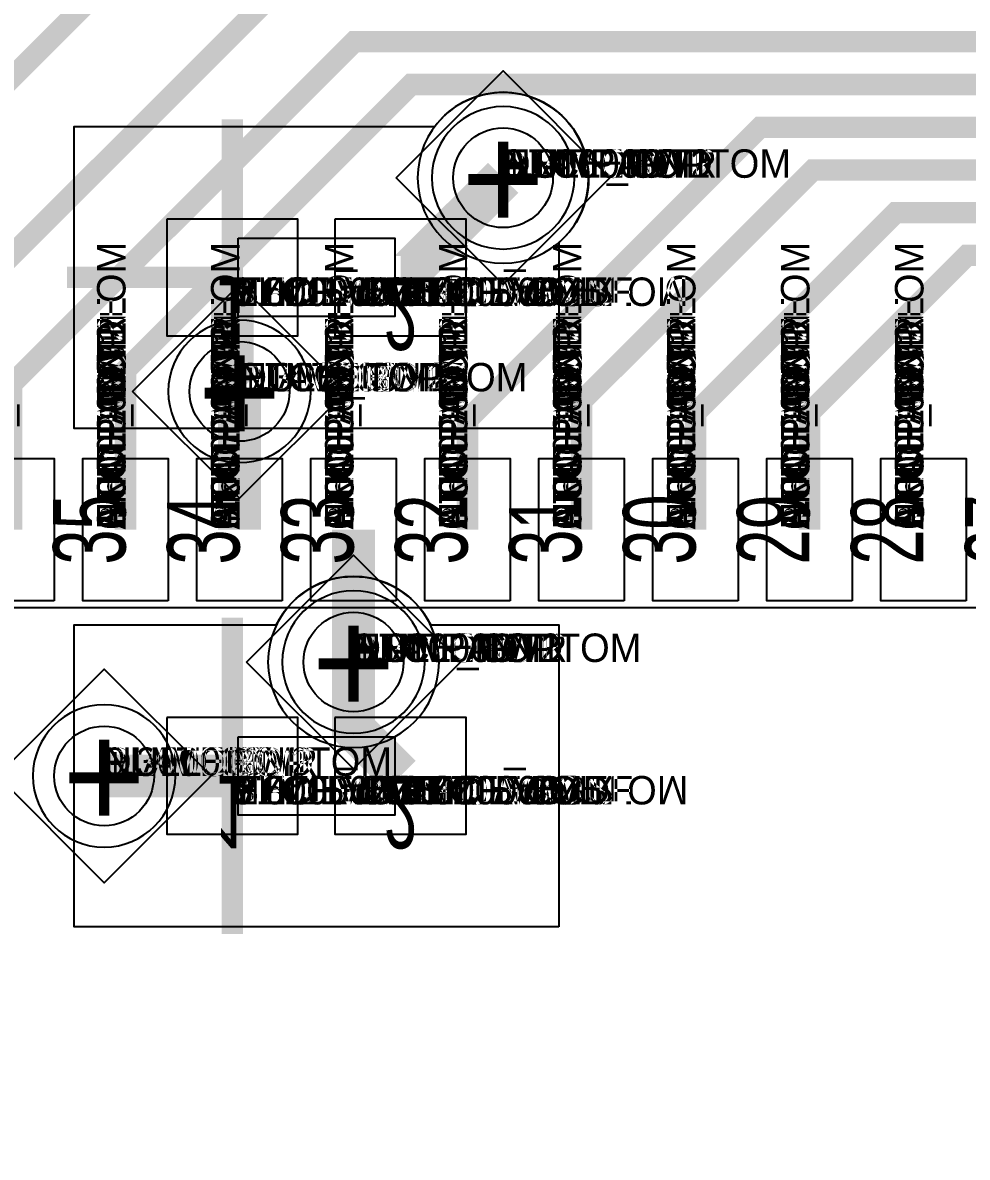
# Model space of a CAD drawing. Extents: x 0 to 323, y 0 to 320.
# Drawn here: x 31.48 to 38.11, y 44.57 to 52.54 of the extents above; entities that cross this region are included whole.
import ezdxf
from ezdxf.enums import TextEntityAlignment as Align

# ---------------------------------------------------------------- set-up
doc = ezdxf.new("R2010")
doc.units = 0
doc.header["$MEASUREMENT"] = 0
doc.layers.get('0').update_dxf_attribs({"linetype": 'CONTINUOUS'})
for name, color, linetype in [('CDN_FIGURES', 7, 'CONTINUOUS'), ('ETCH_BOTTOM', 7, 'CONTINUOUS'), ('ETCH_GND', 3, 'CONTINUOUS'), ('ETCH_INT1', 4, 'CONTINUOUS'), ('ETCH_INT2', 5, 'CONTINUOUS'), ('ETCH_PWR', 6, 'CONTINUOUS'), ('ETCH_TOP', 2, 'CONTINUOUS'), ('MANUFACTURING_NCLEGEND-1-6', 8, 'CONTINUOUS'), ('PACKAGE_GEOMETRY_ASSEMBLY_TOP', 11, 'CONTINUOUS'), ('PACKAGE_GEOMETRY_PIN_NUMBER', 9, 'CONTINUOUS')]:
    doc.layers.add(name, color=color, linetype=linetype)

# ---------------------------------------------------------------- blocks, each defined once
blk = doc.blocks.new('PAD_INFO')
for tag in ['SHAPE_TYPE', 'PAD_HEIGHT', 'PAD_LAYER', 'PAD_TYPE', 'PAD_WIDTH']:
    blk.add_attdef(tag, (0, 0), '', height=0.2)
at = {"flags": 2}
blk.add_attdef('CDN_TYPE', (0, 0), '', height=0.2, dxfattribs=at)
blk = doc.blocks.new('DRILL_INFO')
at = {"flags": 2}
blk.add_attdef('CDN_TYPE', (0, 0), '', height=0.2, dxfattribs=at)
for tag in ['FSHAPE', 'FCHAR', 'DRILL_HEIGHT', 'DIAMETER', 'PLATED', 'DRILL_WIDTH']:
    blk.add_attdef(tag, (0, 0), '', height=0.2)
blk = doc.blocks.new('VIA0700X0300')
at = {"layer": 'ETCH_BOTTOM'}
blk.add_circle((0, 0), 0.35, dxfattribs=at)
at = {"layer": 'ETCH_GND'}
blk.add_circle((0, 0), 0.35, dxfattribs=at)
at = {"layer": 'ETCH_INT1'}
blk.add_circle((0, 0), 0.35, dxfattribs=at)
at = {"layer": 'ETCH_INT2'}
blk.add_circle((0, 0), 0.35, dxfattribs=at)
at = {"layer": 'ETCH_PWR'}
blk.add_circle((0, 0), 0.35, dxfattribs=at)
at = {"layer": 'ETCH_TOP'}
blk.add_circle((0, 0), 0.35, dxfattribs=at)
ref = blk.add_blockref('PAD_INFO', (0, 0))
ref.add_attrib('PAD_LAYER', 'ETCH_TOP', (0, 0), dxfattribs={"height": 0.2})
ref.add_attrib('SHAPE_TYPE', 'NULL', (0, 0), dxfattribs={"height": 0.2})
ref.add_attrib('PAD_TYPE', 'ANTIPAD', (0, 0), dxfattribs={"height": 0.2})
ref.add_attrib('PAD_WIDTH', '0.000000', (0, 0), dxfattribs={"height": 0.2})
ref.add_attrib('PAD_HEIGHT', '0.000000', (0, 0), dxfattribs={"height": 0.2})
ref = blk.add_blockref('PAD_INFO', (0, 0))
ref.add_attrib('PAD_LAYER', 'ETCH_GND', (0, 0), dxfattribs={"height": 0.2})
ref.add_attrib('SHAPE_TYPE', 'NULL', (0, 0), dxfattribs={"height": 0.2})
ref.add_attrib('PAD_TYPE', 'ANTIPAD', (0, 0), dxfattribs={"height": 0.2})
ref.add_attrib('PAD_WIDTH', '0.000000', (0, 0), dxfattribs={"height": 0.2})
ref.add_attrib('PAD_HEIGHT', '0.000000', (0, 0), dxfattribs={"height": 0.2})
ref = blk.add_blockref('PAD_INFO', (0, 0))
ref.add_attrib('PAD_LAYER', 'ETCH_INT1', (0, 0), dxfattribs={"height": 0.2})
ref.add_attrib('SHAPE_TYPE', 'NULL', (0, 0), dxfattribs={"height": 0.2})
ref.add_attrib('PAD_TYPE', 'ANTIPAD', (0, 0), dxfattribs={"height": 0.2})
ref.add_attrib('PAD_WIDTH', '0.000000', (0, 0), dxfattribs={"height": 0.2})
ref.add_attrib('PAD_HEIGHT', '0.000000', (0, 0), dxfattribs={"height": 0.2})
ref = blk.add_blockref('PAD_INFO', (0, 0))
ref.add_attrib('PAD_LAYER', 'ETCH_INT2', (0, 0), dxfattribs={"height": 0.2})
ref.add_attrib('SHAPE_TYPE', 'NULL', (0, 0), dxfattribs={"height": 0.2})
ref.add_attrib('PAD_TYPE', 'ANTIPAD', (0, 0), dxfattribs={"height": 0.2})
ref.add_attrib('PAD_WIDTH', '0.000000', (0, 0), dxfattribs={"height": 0.2})
ref.add_attrib('PAD_HEIGHT', '0.000000', (0, 0), dxfattribs={"height": 0.2})
ref = blk.add_blockref('PAD_INFO', (0, 0))
ref.add_attrib('PAD_LAYER', 'ETCH_PWR', (0, 0), dxfattribs={"height": 0.2})
ref.add_attrib('SHAPE_TYPE', 'NULL', (0, 0), dxfattribs={"height": 0.2})
ref.add_attrib('PAD_TYPE', 'ANTIPAD', (0, 0), dxfattribs={"height": 0.2})
ref.add_attrib('PAD_WIDTH', '0.000000', (0, 0), dxfattribs={"height": 0.2})
ref.add_attrib('PAD_HEIGHT', '0.000000', (0, 0), dxfattribs={"height": 0.2})
ref = blk.add_blockref('PAD_INFO', (0, 0))
ref.add_attrib('PAD_LAYER', 'ETCH_BOTTOM', (0, 0), dxfattribs={"height": 0.2})
ref.add_attrib('SHAPE_TYPE', 'NULL', (0, 0), dxfattribs={"height": 0.2})
ref.add_attrib('PAD_TYPE', 'ANTIPAD', (0, 0), dxfattribs={"height": 0.2})
ref.add_attrib('PAD_WIDTH', '0.000000', (0, 0), dxfattribs={"height": 0.2})
ref.add_attrib('PAD_HEIGHT', '0.000000', (0, 0), dxfattribs={"height": 0.2})
ref = blk.add_blockref('PAD_INFO', (0, 0))
ref.add_attrib('PAD_LAYER', 'ETCH_TOP', (0, 0), dxfattribs={"height": 0.2})
ref.add_attrib('SHAPE_TYPE', 'NULL', (0, 0), dxfattribs={"height": 0.2})
ref.add_attrib('PAD_TYPE', 'THERMAL', (0, 0), dxfattribs={"height": 0.2})
ref.add_attrib('PAD_WIDTH', '0.000000', (0, 0), dxfattribs={"height": 0.2})
ref.add_attrib('PAD_HEIGHT', '0.000000', (0, 0), dxfattribs={"height": 0.2})
ref = blk.add_blockref('PAD_INFO', (0, 0))
ref.add_attrib('PAD_LAYER', 'ETCH_GND', (0, 0), dxfattribs={"height": 0.2})
ref.add_attrib('SHAPE_TYPE', 'NULL', (0, 0), dxfattribs={"height": 0.2})
ref.add_attrib('PAD_TYPE', 'THERMAL', (0, 0), dxfattribs={"height": 0.2})
ref.add_attrib('PAD_WIDTH', '0.000000', (0, 0), dxfattribs={"height": 0.2})
ref.add_attrib('PAD_HEIGHT', '0.000000', (0, 0), dxfattribs={"height": 0.2})
ref = blk.add_blockref('PAD_INFO', (0, 0))
ref.add_attrib('PAD_LAYER', 'ETCH_INT1', (0, 0), dxfattribs={"height": 0.2})
ref.add_attrib('SHAPE_TYPE', 'NULL', (0, 0), dxfattribs={"height": 0.2})
ref.add_attrib('PAD_TYPE', 'THERMAL', (0, 0), dxfattribs={"height": 0.2})
ref.add_attrib('PAD_WIDTH', '0.000000', (0, 0), dxfattribs={"height": 0.2})
ref.add_attrib('PAD_HEIGHT', '0.000000', (0, 0), dxfattribs={"height": 0.2})
ref = blk.add_blockref('PAD_INFO', (0, 0))
ref.add_attrib('PAD_LAYER', 'ETCH_INT2', (0, 0), dxfattribs={"height": 0.2})
ref.add_attrib('SHAPE_TYPE', 'NULL', (0, 0), dxfattribs={"height": 0.2})
ref.add_attrib('PAD_TYPE', 'THERMAL', (0, 0), dxfattribs={"height": 0.2})
ref.add_attrib('PAD_WIDTH', '0.000000', (0, 0), dxfattribs={"height": 0.2})
ref.add_attrib('PAD_HEIGHT', '0.000000', (0, 0), dxfattribs={"height": 0.2})
ref = blk.add_blockref('PAD_INFO', (0, 0))
ref.add_attrib('PAD_LAYER', 'ETCH_PWR', (0, 0), dxfattribs={"height": 0.2})
ref.add_attrib('SHAPE_TYPE', 'NULL', (0, 0), dxfattribs={"height": 0.2})
ref.add_attrib('PAD_TYPE', 'THERMAL', (0, 0), dxfattribs={"height": 0.2})
ref.add_attrib('PAD_WIDTH', '0.000000', (0, 0), dxfattribs={"height": 0.2})
ref.add_attrib('PAD_HEIGHT', '0.000000', (0, 0), dxfattribs={"height": 0.2})
ref = blk.add_blockref('PAD_INFO', (0, 0))
ref.add_attrib('PAD_LAYER', 'ETCH_BOTTOM', (0, 0), dxfattribs={"height": 0.2})
ref.add_attrib('SHAPE_TYPE', 'NULL', (0, 0), dxfattribs={"height": 0.2})
ref.add_attrib('PAD_TYPE', 'THERMAL', (0, 0), dxfattribs={"height": 0.2})
ref.add_attrib('PAD_WIDTH', '0.000000', (0, 0), dxfattribs={"height": 0.2})
ref.add_attrib('PAD_HEIGHT', '0.000000', (0, 0), dxfattribs={"height": 0.2})
ref = blk.add_blockref('PAD_INFO', (0, 0))
ref.add_attrib('PAD_LAYER', 'ETCH_TOP', (0, 0), dxfattribs={"height": 0.2})
ref.add_attrib('SHAPE_TYPE', 'CIRCLE', (0, 0), dxfattribs={"height": 0.2})
ref.add_attrib('PAD_TYPE', 'REGULAR', (0, 0), dxfattribs={"height": 0.2})
ref.add_attrib('PAD_WIDTH', '0.700000', (0, 0), dxfattribs={"height": 0.2})
ref.add_attrib('PAD_HEIGHT', '0.700000', (0, 0), dxfattribs={"height": 0.2})
ref = blk.add_blockref('PAD_INFO', (0, 0))
ref.add_attrib('PAD_LAYER', 'ETCH_GND', (0, 0), dxfattribs={"height": 0.2})
ref.add_attrib('SHAPE_TYPE', 'CIRCLE', (0, 0), dxfattribs={"height": 0.2})
ref.add_attrib('PAD_TYPE', 'REGULAR', (0, 0), dxfattribs={"height": 0.2})
ref.add_attrib('PAD_WIDTH', '0.700000', (0, 0), dxfattribs={"height": 0.2})
ref.add_attrib('PAD_HEIGHT', '0.700000', (0, 0), dxfattribs={"height": 0.2})
ref = blk.add_blockref('PAD_INFO', (0, 0))
ref.add_attrib('PAD_LAYER', 'ETCH_INT1', (0, 0), dxfattribs={"height": 0.2})
ref.add_attrib('SHAPE_TYPE', 'CIRCLE', (0, 0), dxfattribs={"height": 0.2})
ref.add_attrib('PAD_TYPE', 'REGULAR', (0, 0), dxfattribs={"height": 0.2})
ref.add_attrib('PAD_WIDTH', '0.700000', (0, 0), dxfattribs={"height": 0.2})
ref.add_attrib('PAD_HEIGHT', '0.700000', (0, 0), dxfattribs={"height": 0.2})
ref = blk.add_blockref('PAD_INFO', (0, 0))
ref.add_attrib('PAD_LAYER', 'ETCH_INT2', (0, 0), dxfattribs={"height": 0.2})
ref.add_attrib('SHAPE_TYPE', 'CIRCLE', (0, 0), dxfattribs={"height": 0.2})
ref.add_attrib('PAD_TYPE', 'REGULAR', (0, 0), dxfattribs={"height": 0.2})
ref.add_attrib('PAD_WIDTH', '0.700000', (0, 0), dxfattribs={"height": 0.2})
ref.add_attrib('PAD_HEIGHT', '0.700000', (0, 0), dxfattribs={"height": 0.2})
ref = blk.add_blockref('PAD_INFO', (0, 0))
ref.add_attrib('PAD_LAYER', 'ETCH_PWR', (0, 0), dxfattribs={"height": 0.2})
ref.add_attrib('SHAPE_TYPE', 'CIRCLE', (0, 0), dxfattribs={"height": 0.2})
ref.add_attrib('PAD_TYPE', 'REGULAR', (0, 0), dxfattribs={"height": 0.2})
ref.add_attrib('PAD_WIDTH', '0.700000', (0, 0), dxfattribs={"height": 0.2})
ref.add_attrib('PAD_HEIGHT', '0.700000', (0, 0), dxfattribs={"height": 0.2})
ref = blk.add_blockref('PAD_INFO', (0, 0))
ref.add_attrib('PAD_LAYER', 'ETCH_BOTTOM', (0, 0), dxfattribs={"height": 0.2})
ref.add_attrib('SHAPE_TYPE', 'CIRCLE', (0, 0), dxfattribs={"height": 0.2})
ref.add_attrib('PAD_TYPE', 'REGULAR', (0, 0), dxfattribs={"height": 0.2})
ref.add_attrib('PAD_WIDTH', '0.700000', (0, 0), dxfattribs={"height": 0.2})
ref.add_attrib('PAD_HEIGHT', '0.700000', (0, 0), dxfattribs={"height": 0.2})
ref = blk.add_blockref('DRILL_INFO', (0, 0))
ref.add_attrib('DIAMETER', '0.300000', (0, 0), dxfattribs={"height": 0.2})
ref.add_attrib('PLATED', 'PLATED', (0, 0), dxfattribs={"height": 0.2})
ref.add_attrib('FSHAPE', 'DIAMOND', (0, 0), dxfattribs={"height": 0.2})
ref.add_attrib('FCHAR', '+', (0, 0), dxfattribs={"height": 0.2})
ref.add_attrib('DRILL_WIDTH', '1.500000', (0, 0), dxfattribs={"height": 0.2})
ref.add_attrib('DRILL_HEIGHT', '1.500000', (0, 0), dxfattribs={"height": 0.2})
for tag in ['CDN_TYPE', 'PIN']:
    blk.add_attdef(tag, (0, 0), '', height=0.2)
at = {"flags": 2}
for tag in ['PSTKNAME', 'BBV']:
    blk.add_attdef(tag, (0, 0), '', height=0.2, dxfattribs=at)
blk = doc.blocks.new('FIGURE_DIAMOND')
at = {"layer": 'CDN_FIGURES'}
blk.add_lwpolyline([(-0.5, 0), (0, 0.5), (0.5, 0), (0, -0.5)], close=True, dxfattribs=at)
blk = doc.blocks.new('RC1000X0600TS')
at = {"layer": 'ETCH_TOP'}
blk.add_lwpolyline([(-0.5, -0.3), (-0.5, 0.3), (0.5, 0.3), (0.5, -0.3)], close=True, dxfattribs=at)
ref = blk.add_blockref('PAD_INFO', (0, 0))
ref.add_attrib('PAD_LAYER', 'ETCH_TOP', (0, 0), dxfattribs={"height": 0.2})
ref.add_attrib('SHAPE_TYPE', 'NULL', (0, 0), dxfattribs={"height": 0.2})
ref.add_attrib('PAD_TYPE', 'ANTIPAD', (0, 0), dxfattribs={"height": 0.2})
ref.add_attrib('PAD_WIDTH', '0.000000', (0, 0), dxfattribs={"height": 0.2})
ref.add_attrib('PAD_HEIGHT', '0.000000', (0, 0), dxfattribs={"height": 0.2})
ref = blk.add_blockref('PAD_INFO', (0, 0))
ref.add_attrib('PAD_LAYER', 'ETCH_GND', (0, 0), dxfattribs={"height": 0.2})
ref.add_attrib('SHAPE_TYPE', 'NULL', (0, 0), dxfattribs={"height": 0.2})
ref.add_attrib('PAD_TYPE', 'ANTIPAD', (0, 0), dxfattribs={"height": 0.2})
ref.add_attrib('PAD_WIDTH', '0.000000', (0, 0), dxfattribs={"height": 0.2})
ref.add_attrib('PAD_HEIGHT', '0.000000', (0, 0), dxfattribs={"height": 0.2})
ref = blk.add_blockref('PAD_INFO', (0, 0))
ref.add_attrib('PAD_LAYER', 'ETCH_INT1', (0, 0), dxfattribs={"height": 0.2})
ref.add_attrib('SHAPE_TYPE', 'NULL', (0, 0), dxfattribs={"height": 0.2})
ref.add_attrib('PAD_TYPE', 'ANTIPAD', (0, 0), dxfattribs={"height": 0.2})
ref.add_attrib('PAD_WIDTH', '0.000000', (0, 0), dxfattribs={"height": 0.2})
ref.add_attrib('PAD_HEIGHT', '0.000000', (0, 0), dxfattribs={"height": 0.2})
ref = blk.add_blockref('PAD_INFO', (0, 0))
ref.add_attrib('PAD_LAYER', 'ETCH_INT2', (0, 0), dxfattribs={"height": 0.2})
ref.add_attrib('SHAPE_TYPE', 'NULL', (0, 0), dxfattribs={"height": 0.2})
ref.add_attrib('PAD_TYPE', 'ANTIPAD', (0, 0), dxfattribs={"height": 0.2})
ref.add_attrib('PAD_WIDTH', '0.000000', (0, 0), dxfattribs={"height": 0.2})
ref.add_attrib('PAD_HEIGHT', '0.000000', (0, 0), dxfattribs={"height": 0.2})
ref = blk.add_blockref('PAD_INFO', (0, 0))
ref.add_attrib('PAD_LAYER', 'ETCH_PWR', (0, 0), dxfattribs={"height": 0.2})
ref.add_attrib('SHAPE_TYPE', 'NULL', (0, 0), dxfattribs={"height": 0.2})
ref.add_attrib('PAD_TYPE', 'ANTIPAD', (0, 0), dxfattribs={"height": 0.2})
ref.add_attrib('PAD_WIDTH', '0.000000', (0, 0), dxfattribs={"height": 0.2})
ref.add_attrib('PAD_HEIGHT', '0.000000', (0, 0), dxfattribs={"height": 0.2})
ref = blk.add_blockref('PAD_INFO', (0, 0))
ref.add_attrib('PAD_LAYER', 'ETCH_BOTTOM', (0, 0), dxfattribs={"height": 0.2})
ref.add_attrib('SHAPE_TYPE', 'NULL', (0, 0), dxfattribs={"height": 0.2})
ref.add_attrib('PAD_TYPE', 'ANTIPAD', (0, 0), dxfattribs={"height": 0.2})
ref.add_attrib('PAD_WIDTH', '0.000000', (0, 0), dxfattribs={"height": 0.2})
ref.add_attrib('PAD_HEIGHT', '0.000000', (0, 0), dxfattribs={"height": 0.2})
ref = blk.add_blockref('PAD_INFO', (0, 0))
ref.add_attrib('PAD_LAYER', 'ETCH_TOP', (0, 0), dxfattribs={"height": 0.2})
ref.add_attrib('SHAPE_TYPE', 'NULL', (0, 0), dxfattribs={"height": 0.2})
ref.add_attrib('PAD_TYPE', 'THERMAL', (0, 0), dxfattribs={"height": 0.2})
ref.add_attrib('PAD_WIDTH', '0.000000', (0, 0), dxfattribs={"height": 0.2})
ref.add_attrib('PAD_HEIGHT', '0.000000', (0, 0), dxfattribs={"height": 0.2})
ref = blk.add_blockref('PAD_INFO', (0, 0))
ref.add_attrib('PAD_LAYER', 'ETCH_GND', (0, 0), dxfattribs={"height": 0.2})
ref.add_attrib('SHAPE_TYPE', 'NULL', (0, 0), dxfattribs={"height": 0.2})
ref.add_attrib('PAD_TYPE', 'THERMAL', (0, 0), dxfattribs={"height": 0.2})
ref.add_attrib('PAD_WIDTH', '0.000000', (0, 0), dxfattribs={"height": 0.2})
ref.add_attrib('PAD_HEIGHT', '0.000000', (0, 0), dxfattribs={"height": 0.2})
ref = blk.add_blockref('PAD_INFO', (0, 0))
ref.add_attrib('PAD_LAYER', 'ETCH_INT1', (0, 0), dxfattribs={"height": 0.2})
ref.add_attrib('SHAPE_TYPE', 'NULL', (0, 0), dxfattribs={"height": 0.2})
ref.add_attrib('PAD_TYPE', 'THERMAL', (0, 0), dxfattribs={"height": 0.2})
ref.add_attrib('PAD_WIDTH', '0.000000', (0, 0), dxfattribs={"height": 0.2})
ref.add_attrib('PAD_HEIGHT', '0.000000', (0, 0), dxfattribs={"height": 0.2})
ref = blk.add_blockref('PAD_INFO', (0, 0))
ref.add_attrib('PAD_LAYER', 'ETCH_INT2', (0, 0), dxfattribs={"height": 0.2})
ref.add_attrib('SHAPE_TYPE', 'NULL', (0, 0), dxfattribs={"height": 0.2})
ref.add_attrib('PAD_TYPE', 'THERMAL', (0, 0), dxfattribs={"height": 0.2})
ref.add_attrib('PAD_WIDTH', '0.000000', (0, 0), dxfattribs={"height": 0.2})
ref.add_attrib('PAD_HEIGHT', '0.000000', (0, 0), dxfattribs={"height": 0.2})
ref = blk.add_blockref('PAD_INFO', (0, 0))
ref.add_attrib('PAD_LAYER', 'ETCH_PWR', (0, 0), dxfattribs={"height": 0.2})
ref.add_attrib('SHAPE_TYPE', 'NULL', (0, 0), dxfattribs={"height": 0.2})
ref.add_attrib('PAD_TYPE', 'THERMAL', (0, 0), dxfattribs={"height": 0.2})
ref.add_attrib('PAD_WIDTH', '0.000000', (0, 0), dxfattribs={"height": 0.2})
ref.add_attrib('PAD_HEIGHT', '0.000000', (0, 0), dxfattribs={"height": 0.2})
ref = blk.add_blockref('PAD_INFO', (0, 0))
ref.add_attrib('PAD_LAYER', 'ETCH_BOTTOM', (0, 0), dxfattribs={"height": 0.2})
ref.add_attrib('SHAPE_TYPE', 'NULL', (0, 0), dxfattribs={"height": 0.2})
ref.add_attrib('PAD_TYPE', 'THERMAL', (0, 0), dxfattribs={"height": 0.2})
ref.add_attrib('PAD_WIDTH', '0.000000', (0, 0), dxfattribs={"height": 0.2})
ref.add_attrib('PAD_HEIGHT', '0.000000', (0, 0), dxfattribs={"height": 0.2})
ref = blk.add_blockref('PAD_INFO', (0, 0))
ref.add_attrib('PAD_LAYER', 'ETCH_TOP', (0, 0), dxfattribs={"height": 0.2})
ref.add_attrib('SHAPE_TYPE', 'RECTANGLE', (0, 0), dxfattribs={"height": 0.2})
ref.add_attrib('PAD_TYPE', 'REGULAR', (0, 0), dxfattribs={"height": 0.2})
ref.add_attrib('PAD_WIDTH', '1.000000', (0, 0), dxfattribs={"height": 0.2})
ref.add_attrib('PAD_HEIGHT', '0.600000', (0, 0), dxfattribs={"height": 0.2})
ref = blk.add_blockref('PAD_INFO', (0, 0))
ref.add_attrib('PAD_LAYER', 'ETCH_GND', (0, 0), dxfattribs={"height": 0.2})
ref.add_attrib('SHAPE_TYPE', 'NULL', (0, 0), dxfattribs={"height": 0.2})
ref.add_attrib('PAD_TYPE', 'REGULAR', (0, 0), dxfattribs={"height": 0.2})
ref.add_attrib('PAD_WIDTH', '0.000000', (0, 0), dxfattribs={"height": 0.2})
ref.add_attrib('PAD_HEIGHT', '0.000000', (0, 0), dxfattribs={"height": 0.2})
ref = blk.add_blockref('PAD_INFO', (0, 0))
ref.add_attrib('PAD_LAYER', 'ETCH_INT1', (0, 0), dxfattribs={"height": 0.2})
ref.add_attrib('SHAPE_TYPE', 'NULL', (0, 0), dxfattribs={"height": 0.2})
ref.add_attrib('PAD_TYPE', 'REGULAR', (0, 0), dxfattribs={"height": 0.2})
ref.add_attrib('PAD_WIDTH', '0.000000', (0, 0), dxfattribs={"height": 0.2})
ref.add_attrib('PAD_HEIGHT', '0.000000', (0, 0), dxfattribs={"height": 0.2})
ref = blk.add_blockref('PAD_INFO', (0, 0))
ref.add_attrib('PAD_LAYER', 'ETCH_INT2', (0, 0), dxfattribs={"height": 0.2})
ref.add_attrib('SHAPE_TYPE', 'NULL', (0, 0), dxfattribs={"height": 0.2})
ref.add_attrib('PAD_TYPE', 'REGULAR', (0, 0), dxfattribs={"height": 0.2})
ref.add_attrib('PAD_WIDTH', '0.000000', (0, 0), dxfattribs={"height": 0.2})
ref.add_attrib('PAD_HEIGHT', '0.000000', (0, 0), dxfattribs={"height": 0.2})
ref = blk.add_blockref('PAD_INFO', (0, 0))
ref.add_attrib('PAD_LAYER', 'ETCH_PWR', (0, 0), dxfattribs={"height": 0.2})
ref.add_attrib('SHAPE_TYPE', 'NULL', (0, 0), dxfattribs={"height": 0.2})
ref.add_attrib('PAD_TYPE', 'REGULAR', (0, 0), dxfattribs={"height": 0.2})
ref.add_attrib('PAD_WIDTH', '0.000000', (0, 0), dxfattribs={"height": 0.2})
ref.add_attrib('PAD_HEIGHT', '0.000000', (0, 0), dxfattribs={"height": 0.2})
ref = blk.add_blockref('PAD_INFO', (0, 0))
ref.add_attrib('PAD_LAYER', 'ETCH_BOTTOM', (0, 0), dxfattribs={"height": 0.2})
ref.add_attrib('SHAPE_TYPE', 'NULL', (0, 0), dxfattribs={"height": 0.2})
ref.add_attrib('PAD_TYPE', 'REGULAR', (0, 0), dxfattribs={"height": 0.2})
ref.add_attrib('PAD_WIDTH', '0.000000', (0, 0), dxfattribs={"height": 0.2})
ref.add_attrib('PAD_HEIGHT', '0.000000', (0, 0), dxfattribs={"height": 0.2})
ref = blk.add_blockref('DRILL_INFO', (0, 0))
ref.add_attrib('DIAMETER', '0.000000', (0, 0), dxfattribs={"height": 0.2})
ref.add_attrib('PLATED', 'PLATED', (0, 0), dxfattribs={"height": 0.2})
ref.add_attrib('FSHAPE', 'NULL', (0, 0), dxfattribs={"height": 0.2})
ref.add_attrib('DRILL_WIDTH', '0.000000', (0, 0), dxfattribs={"height": 0.2})
ref.add_attrib('DRILL_HEIGHT', '0.000000', (0, 0), dxfattribs={"height": 0.2})
for tag in ['CDN_TYPE', 'PIN']:
    blk.add_attdef(tag, (0, 0), '', height=0.2)
at = {"flags": 2}
for tag in ['PSTKNAME', 'BBV']:
    blk.add_attdef(tag, (0, 0), '', height=0.2, dxfattribs=at)
blk = doc.blocks.new('TSSOP2_44')
at = {"layer": 'PACKAGE_GEOMETRY_ASSEMBLY_TOP'}
blk.add_lwpolyline([(-5.08, -9.315), (5.08, -9.315), (5.08, 9.315), (-5.08, 9.315)], close=True, dxfattribs=at)
at = {"layer": 'ETCH_TOP'}
ref = blk.add_blockref('RC1000X0600TS', (5.63, 8.4), dxfattribs=at)
ref.add_attrib('CDN_TYPE', 'PIN', (0, 0), dxfattribs={"height": 0.2})
ref.add_attrib('PIN', '44', (0, 0), dxfattribs={"height": 0.2})
ref = blk.add_blockref('RC1000X0600TS', (5.63, 7.6), dxfattribs=at)
ref.add_attrib('CDN_TYPE', 'PIN', (0, 0), dxfattribs={"height": 0.2})
ref.add_attrib('PIN', '43', (0, 0), dxfattribs={"height": 0.2})
ref = blk.add_blockref('RC1000X0600TS', (5.63, 6.8), dxfattribs=at)
ref.add_attrib('CDN_TYPE', 'PIN', (0, 0), dxfattribs={"height": 0.2})
ref.add_attrib('PIN', '42', (0, 0), dxfattribs={"height": 0.2})
ref = blk.add_blockref('RC1000X0600TS', (5.63, 6), dxfattribs=at)
ref.add_attrib('CDN_TYPE', 'PIN', (0, 0), dxfattribs={"height": 0.2})
ref.add_attrib('PIN', '41', (0, 0), dxfattribs={"height": 0.2})
ref = blk.add_blockref('RC1000X0600TS', (5.63, 5.2), dxfattribs=at)
ref.add_attrib('CDN_TYPE', 'PIN', (0, 0), dxfattribs={"height": 0.2})
ref.add_attrib('PIN', '40', (0, 0), dxfattribs={"height": 0.2})
ref = blk.add_blockref('RC1000X0600TS', (5.63, 4.4), dxfattribs=at)
ref.add_attrib('CDN_TYPE', 'PIN', (0, 0), dxfattribs={"height": 0.2})
ref.add_attrib('PIN', '39', (0, 0), dxfattribs={"height": 0.2})
ref = blk.add_blockref('RC1000X0600TS', (5.63, 3.6), dxfattribs=at)
ref.add_attrib('CDN_TYPE', 'PIN', (0, 0), dxfattribs={"height": 0.2})
ref.add_attrib('PIN', '38', (0, 0), dxfattribs={"height": 0.2})
ref = blk.add_blockref('RC1000X0600TS', (5.63, 2.8), dxfattribs=at)
ref.add_attrib('CDN_TYPE', 'PIN', (0, 0), dxfattribs={"height": 0.2})
ref.add_attrib('PIN', '37', (0, 0), dxfattribs={"height": 0.2})
ref = blk.add_blockref('RC1000X0600TS', (5.63, 2), dxfattribs=at)
ref.add_attrib('CDN_TYPE', 'PIN', (0, 0), dxfattribs={"height": 0.2})
ref.add_attrib('PIN', '36', (0, 0), dxfattribs={"height": 0.2})
ref = blk.add_blockref('RC1000X0600TS', (5.63, 1.2), dxfattribs=at)
ref.add_attrib('CDN_TYPE', 'PIN', (0, 0), dxfattribs={"height": 0.2})
ref.add_attrib('PIN', '35', (0, 0), dxfattribs={"height": 0.2})
ref = blk.add_blockref('RC1000X0600TS', (5.63, 0.4), dxfattribs=at)
ref.add_attrib('CDN_TYPE', 'PIN', (0, 0), dxfattribs={"height": 0.2})
ref.add_attrib('PIN', '34', (0, 0), dxfattribs={"height": 0.2})
ref = blk.add_blockref('RC1000X0600TS', (5.63, -0.4), dxfattribs=at)
ref.add_attrib('CDN_TYPE', 'PIN', (0, 0), dxfattribs={"height": 0.2})
ref.add_attrib('PIN', '33', (0, 0), dxfattribs={"height": 0.2})
ref = blk.add_blockref('RC1000X0600TS', (5.63, -1.2), dxfattribs=at)
ref.add_attrib('CDN_TYPE', 'PIN', (0, 0), dxfattribs={"height": 0.2})
ref.add_attrib('PIN', '32', (0, 0), dxfattribs={"height": 0.2})
ref = blk.add_blockref('RC1000X0600TS', (5.63, -2), dxfattribs=at)
ref.add_attrib('CDN_TYPE', 'PIN', (0, 0), dxfattribs={"height": 0.2})
ref.add_attrib('PIN', '31', (0, 0), dxfattribs={"height": 0.2})
ref = blk.add_blockref('RC1000X0600TS', (5.63, -2.8), dxfattribs=at)
ref.add_attrib('CDN_TYPE', 'PIN', (0, 0), dxfattribs={"height": 0.2})
ref.add_attrib('PIN', '30', (0, 0), dxfattribs={"height": 0.2})
ref = blk.add_blockref('RC1000X0600TS', (5.63, -3.6), dxfattribs=at)
ref.add_attrib('CDN_TYPE', 'PIN', (0, 0), dxfattribs={"height": 0.2})
ref.add_attrib('PIN', '29', (0, 0), dxfattribs={"height": 0.2})
ref = blk.add_blockref('RC1000X0600TS', (5.63, -4.4), dxfattribs=at)
ref.add_attrib('CDN_TYPE', 'PIN', (0, 0), dxfattribs={"height": 0.2})
ref.add_attrib('PIN', '28', (0, 0), dxfattribs={"height": 0.2})
ref = blk.add_blockref('RC1000X0600TS', (5.63, -5.2), dxfattribs=at)
ref.add_attrib('CDN_TYPE', 'PIN', (0, 0), dxfattribs={"height": 0.2})
ref.add_attrib('PIN', '27', (0, 0), dxfattribs={"height": 0.2})
ref = blk.add_blockref('RC1000X0600TS', (5.63, -6), dxfattribs=at)
ref.add_attrib('CDN_TYPE', 'PIN', (0, 0), dxfattribs={"height": 0.2})
ref.add_attrib('PIN', '26', (0, 0), dxfattribs={"height": 0.2})
ref = blk.add_blockref('RC1000X0600TS', (5.63, -6.8), dxfattribs=at)
ref.add_attrib('CDN_TYPE', 'PIN', (0, 0), dxfattribs={"height": 0.2})
ref.add_attrib('PIN', '25', (0, 0), dxfattribs={"height": 0.2})
ref = blk.add_blockref('RC1000X0600TS', (5.63, -7.6), dxfattribs=at)
ref.add_attrib('CDN_TYPE', 'PIN', (0, 0), dxfattribs={"height": 0.2})
ref.add_attrib('PIN', '24', (0, 0), dxfattribs={"height": 0.2})
ref = blk.add_blockref('RC1000X0600TS', (5.63, -8.4), dxfattribs=at)
ref.add_attrib('CDN_TYPE', 'PIN', (0, 0), dxfattribs={"height": 0.2})
ref.add_attrib('PIN', '23', (0, 0), dxfattribs={"height": 0.2})
at = {"flags": 2}
for tag in ['SYMBOL_TYPE', 'CDN_TYPE', 'REFDES']:
    blk.add_attdef(tag, (0, 0), '', height=0.2, dxfattribs=at)
blk = doc.blocks.new('RC0920X0820TS')
at = {"layer": 'ETCH_TOP'}
blk.add_lwpolyline([(-0.46, -0.41), (-0.46, 0.41), (0.46, 0.41), (0.46, -0.41)], close=True, dxfattribs=at)
ref = blk.add_blockref('PAD_INFO', (0, 0))
ref.add_attrib('PAD_LAYER', 'ETCH_TOP', (0, 0), dxfattribs={"height": 0.2})
ref.add_attrib('SHAPE_TYPE', 'NULL', (0, 0), dxfattribs={"height": 0.2})
ref.add_attrib('PAD_TYPE', 'ANTIPAD', (0, 0), dxfattribs={"height": 0.2})
ref.add_attrib('PAD_WIDTH', '0.000000', (0, 0), dxfattribs={"height": 0.2})
ref.add_attrib('PAD_HEIGHT', '0.000000', (0, 0), dxfattribs={"height": 0.2})
ref = blk.add_blockref('PAD_INFO', (0, 0))
ref.add_attrib('PAD_LAYER', 'ETCH_GND', (0, 0), dxfattribs={"height": 0.2})
ref.add_attrib('SHAPE_TYPE', 'NULL', (0, 0), dxfattribs={"height": 0.2})
ref.add_attrib('PAD_TYPE', 'ANTIPAD', (0, 0), dxfattribs={"height": 0.2})
ref.add_attrib('PAD_WIDTH', '0.000000', (0, 0), dxfattribs={"height": 0.2})
ref.add_attrib('PAD_HEIGHT', '0.000000', (0, 0), dxfattribs={"height": 0.2})
ref = blk.add_blockref('PAD_INFO', (0, 0))
ref.add_attrib('PAD_LAYER', 'ETCH_INT1', (0, 0), dxfattribs={"height": 0.2})
ref.add_attrib('SHAPE_TYPE', 'NULL', (0, 0), dxfattribs={"height": 0.2})
ref.add_attrib('PAD_TYPE', 'ANTIPAD', (0, 0), dxfattribs={"height": 0.2})
ref.add_attrib('PAD_WIDTH', '0.000000', (0, 0), dxfattribs={"height": 0.2})
ref.add_attrib('PAD_HEIGHT', '0.000000', (0, 0), dxfattribs={"height": 0.2})
ref = blk.add_blockref('PAD_INFO', (0, 0))
ref.add_attrib('PAD_LAYER', 'ETCH_INT2', (0, 0), dxfattribs={"height": 0.2})
ref.add_attrib('SHAPE_TYPE', 'NULL', (0, 0), dxfattribs={"height": 0.2})
ref.add_attrib('PAD_TYPE', 'ANTIPAD', (0, 0), dxfattribs={"height": 0.2})
ref.add_attrib('PAD_WIDTH', '0.000000', (0, 0), dxfattribs={"height": 0.2})
ref.add_attrib('PAD_HEIGHT', '0.000000', (0, 0), dxfattribs={"height": 0.2})
ref = blk.add_blockref('PAD_INFO', (0, 0))
ref.add_attrib('PAD_LAYER', 'ETCH_PWR', (0, 0), dxfattribs={"height": 0.2})
ref.add_attrib('SHAPE_TYPE', 'NULL', (0, 0), dxfattribs={"height": 0.2})
ref.add_attrib('PAD_TYPE', 'ANTIPAD', (0, 0), dxfattribs={"height": 0.2})
ref.add_attrib('PAD_WIDTH', '0.000000', (0, 0), dxfattribs={"height": 0.2})
ref.add_attrib('PAD_HEIGHT', '0.000000', (0, 0), dxfattribs={"height": 0.2})
ref = blk.add_blockref('PAD_INFO', (0, 0))
ref.add_attrib('PAD_LAYER', 'ETCH_BOTTOM', (0, 0), dxfattribs={"height": 0.2})
ref.add_attrib('SHAPE_TYPE', 'NULL', (0, 0), dxfattribs={"height": 0.2})
ref.add_attrib('PAD_TYPE', 'ANTIPAD', (0, 0), dxfattribs={"height": 0.2})
ref.add_attrib('PAD_WIDTH', '0.000000', (0, 0), dxfattribs={"height": 0.2})
ref.add_attrib('PAD_HEIGHT', '0.000000', (0, 0), dxfattribs={"height": 0.2})
ref = blk.add_blockref('PAD_INFO', (0, 0))
ref.add_attrib('PAD_LAYER', 'ETCH_TOP', (0, 0), dxfattribs={"height": 0.2})
ref.add_attrib('SHAPE_TYPE', 'NULL', (0, 0), dxfattribs={"height": 0.2})
ref.add_attrib('PAD_TYPE', 'THERMAL', (0, 0), dxfattribs={"height": 0.2})
ref.add_attrib('PAD_WIDTH', '0.000000', (0, 0), dxfattribs={"height": 0.2})
ref.add_attrib('PAD_HEIGHT', '0.000000', (0, 0), dxfattribs={"height": 0.2})
ref = blk.add_blockref('PAD_INFO', (0, 0))
ref.add_attrib('PAD_LAYER', 'ETCH_GND', (0, 0), dxfattribs={"height": 0.2})
ref.add_attrib('SHAPE_TYPE', 'NULL', (0, 0), dxfattribs={"height": 0.2})
ref.add_attrib('PAD_TYPE', 'THERMAL', (0, 0), dxfattribs={"height": 0.2})
ref.add_attrib('PAD_WIDTH', '0.000000', (0, 0), dxfattribs={"height": 0.2})
ref.add_attrib('PAD_HEIGHT', '0.000000', (0, 0), dxfattribs={"height": 0.2})
ref = blk.add_blockref('PAD_INFO', (0, 0))
ref.add_attrib('PAD_LAYER', 'ETCH_INT1', (0, 0), dxfattribs={"height": 0.2})
ref.add_attrib('SHAPE_TYPE', 'NULL', (0, 0), dxfattribs={"height": 0.2})
ref.add_attrib('PAD_TYPE', 'THERMAL', (0, 0), dxfattribs={"height": 0.2})
ref.add_attrib('PAD_WIDTH', '0.000000', (0, 0), dxfattribs={"height": 0.2})
ref.add_attrib('PAD_HEIGHT', '0.000000', (0, 0), dxfattribs={"height": 0.2})
ref = blk.add_blockref('PAD_INFO', (0, 0))
ref.add_attrib('PAD_LAYER', 'ETCH_INT2', (0, 0), dxfattribs={"height": 0.2})
ref.add_attrib('SHAPE_TYPE', 'NULL', (0, 0), dxfattribs={"height": 0.2})
ref.add_attrib('PAD_TYPE', 'THERMAL', (0, 0), dxfattribs={"height": 0.2})
ref.add_attrib('PAD_WIDTH', '0.000000', (0, 0), dxfattribs={"height": 0.2})
ref.add_attrib('PAD_HEIGHT', '0.000000', (0, 0), dxfattribs={"height": 0.2})
ref = blk.add_blockref('PAD_INFO', (0, 0))
ref.add_attrib('PAD_LAYER', 'ETCH_PWR', (0, 0), dxfattribs={"height": 0.2})
ref.add_attrib('SHAPE_TYPE', 'NULL', (0, 0), dxfattribs={"height": 0.2})
ref.add_attrib('PAD_TYPE', 'THERMAL', (0, 0), dxfattribs={"height": 0.2})
ref.add_attrib('PAD_WIDTH', '0.000000', (0, 0), dxfattribs={"height": 0.2})
ref.add_attrib('PAD_HEIGHT', '0.000000', (0, 0), dxfattribs={"height": 0.2})
ref = blk.add_blockref('PAD_INFO', (0, 0))
ref.add_attrib('PAD_LAYER', 'ETCH_BOTTOM', (0, 0), dxfattribs={"height": 0.2})
ref.add_attrib('SHAPE_TYPE', 'NULL', (0, 0), dxfattribs={"height": 0.2})
ref.add_attrib('PAD_TYPE', 'THERMAL', (0, 0), dxfattribs={"height": 0.2})
ref.add_attrib('PAD_WIDTH', '0.000000', (0, 0), dxfattribs={"height": 0.2})
ref.add_attrib('PAD_HEIGHT', '0.000000', (0, 0), dxfattribs={"height": 0.2})
ref = blk.add_blockref('PAD_INFO', (0, 0))
ref.add_attrib('PAD_LAYER', 'ETCH_TOP', (0, 0), dxfattribs={"height": 0.2})
ref.add_attrib('SHAPE_TYPE', 'RECTANGLE', (0, 0), dxfattribs={"height": 0.2})
ref.add_attrib('PAD_TYPE', 'REGULAR', (0, 0), dxfattribs={"height": 0.2})
ref.add_attrib('PAD_WIDTH', '0.920000', (0, 0), dxfattribs={"height": 0.2})
ref.add_attrib('PAD_HEIGHT', '0.820000', (0, 0), dxfattribs={"height": 0.2})
ref = blk.add_blockref('PAD_INFO', (0, 0))
ref.add_attrib('PAD_LAYER', 'ETCH_GND', (0, 0), dxfattribs={"height": 0.2})
ref.add_attrib('SHAPE_TYPE', 'NULL', (0, 0), dxfattribs={"height": 0.2})
ref.add_attrib('PAD_TYPE', 'REGULAR', (0, 0), dxfattribs={"height": 0.2})
ref.add_attrib('PAD_WIDTH', '0.000000', (0, 0), dxfattribs={"height": 0.2})
ref.add_attrib('PAD_HEIGHT', '0.000000', (0, 0), dxfattribs={"height": 0.2})
ref = blk.add_blockref('PAD_INFO', (0, 0))
ref.add_attrib('PAD_LAYER', 'ETCH_INT1', (0, 0), dxfattribs={"height": 0.2})
ref.add_attrib('SHAPE_TYPE', 'NULL', (0, 0), dxfattribs={"height": 0.2})
ref.add_attrib('PAD_TYPE', 'REGULAR', (0, 0), dxfattribs={"height": 0.2})
ref.add_attrib('PAD_WIDTH', '0.000000', (0, 0), dxfattribs={"height": 0.2})
ref.add_attrib('PAD_HEIGHT', '0.000000', (0, 0), dxfattribs={"height": 0.2})
ref = blk.add_blockref('PAD_INFO', (0, 0))
ref.add_attrib('PAD_LAYER', 'ETCH_INT2', (0, 0), dxfattribs={"height": 0.2})
ref.add_attrib('SHAPE_TYPE', 'NULL', (0, 0), dxfattribs={"height": 0.2})
ref.add_attrib('PAD_TYPE', 'REGULAR', (0, 0), dxfattribs={"height": 0.2})
ref.add_attrib('PAD_WIDTH', '0.000000', (0, 0), dxfattribs={"height": 0.2})
ref.add_attrib('PAD_HEIGHT', '0.000000', (0, 0), dxfattribs={"height": 0.2})
ref = blk.add_blockref('PAD_INFO', (0, 0))
ref.add_attrib('PAD_LAYER', 'ETCH_PWR', (0, 0), dxfattribs={"height": 0.2})
ref.add_attrib('SHAPE_TYPE', 'NULL', (0, 0), dxfattribs={"height": 0.2})
ref.add_attrib('PAD_TYPE', 'REGULAR', (0, 0), dxfattribs={"height": 0.2})
ref.add_attrib('PAD_WIDTH', '0.000000', (0, 0), dxfattribs={"height": 0.2})
ref.add_attrib('PAD_HEIGHT', '0.000000', (0, 0), dxfattribs={"height": 0.2})
ref = blk.add_blockref('PAD_INFO', (0, 0))
ref.add_attrib('PAD_LAYER', 'ETCH_BOTTOM', (0, 0), dxfattribs={"height": 0.2})
ref.add_attrib('SHAPE_TYPE', 'NULL', (0, 0), dxfattribs={"height": 0.2})
ref.add_attrib('PAD_TYPE', 'REGULAR', (0, 0), dxfattribs={"height": 0.2})
ref.add_attrib('PAD_WIDTH', '0.000000', (0, 0), dxfattribs={"height": 0.2})
ref.add_attrib('PAD_HEIGHT', '0.000000', (0, 0), dxfattribs={"height": 0.2})
ref = blk.add_blockref('DRILL_INFO', (0, 0))
ref.add_attrib('DIAMETER', '0.000000', (0, 0), dxfattribs={"height": 0.2})
ref.add_attrib('PLATED', 'PLATED', (0, 0), dxfattribs={"height": 0.2})
ref.add_attrib('FSHAPE', 'NULL', (0, 0), dxfattribs={"height": 0.2})
ref.add_attrib('DRILL_WIDTH', '0.000000', (0, 0), dxfattribs={"height": 0.2})
ref.add_attrib('DRILL_HEIGHT', '0.000000', (0, 0), dxfattribs={"height": 0.2})
for tag in ['CDN_TYPE', 'PIN']:
    blk.add_attdef(tag, (0, 0), '', height=0.2)
at = {"flags": 2}
for tag in ['PSTKNAME', 'BBV']:
    blk.add_attdef(tag, (0, 0), '', height=0.2, dxfattribs=at)
blk = doc.blocks.new('F270')
at = {"layer": 'PACKAGE_GEOMETRY_ASSEMBLY_TOP'}
blk.add_lwpolyline([(0.04, -0.275), (1.14, -0.275), (1.14, 0.275), (0.04, 0.275)], close=True, dxfattribs=at)
at = {"layer": 'ETCH_TOP'}
ref = blk.add_blockref('RC0920X0820TS', (0, 0), dxfattribs=at)
ref.add_attrib('CDN_TYPE', 'PIN', (0, 0), dxfattribs={"height": 0.2})
ref.add_attrib('PIN', '1', (0, 0), dxfattribs={"height": 0.2})
ref = blk.add_blockref('RC0920X0820TS', (1.18, 0), dxfattribs=at)
ref.add_attrib('CDN_TYPE', 'PIN', (0, 0), dxfattribs={"height": 0.2})
ref.add_attrib('PIN', '2', (0, 0), dxfattribs={"height": 0.2})
at = {"flags": 2}
for tag in ['SYMBOL_TYPE', 'CDN_TYPE', 'REFDES']:
    blk.add_attdef(tag, (0, 0), '', height=0.2, dxfattribs=at)

msp = doc.modelspace()

# ---------------------------------------------------------------- linework, layer by layer
at = {"layer": 'ETCH_BOTTOM'}
for points in [[(35.2401, 49.6899), (31.8399, 49.6899), (31.8399, 51.8101), (34.3693, 51.8101), (34.3846, 51.8288, -1.074439), (35.2565, 51.0085), (35.2401, 50.9935)], [(35.2401, 46.1899), (31.8399, 46.1899), (31.8399, 48.3101), (33.2584, 48.3101), (33.2728, 48.3366, -0.594587), (34.3272, 48.3366), (34.3416, 48.3101), (35.2401, 48.3101)]]:
    msp.add_lwpolyline(points, format="xyb", close=True, dxfattribs=at)
for points in [[(32.95, 50.75, 0.15, 0.15, 0), (32.95, 51.8608, 0.15, 0.15, 0)], [(34.13, 50.75, 0.3, 0.3, 0), (34.15, 50.75, 0.3, 0.3, 0), (34.85, 51.45, 0.3, 0.3, 0)], [(33, 49.95, 0.3, 0.3, 0), (32.95, 50, 0.3, 0.3, 0), (32.95, 50.75, 0.3, 0.3, 0)], [(31.7892, 50.75, 0.15, 0.15, 0), (32.95, 50.75, 0.15, 0.15, 0)], [(32.95, 47.25, 0.15, 0.15, 0), (32.95, 48.3608, 0.15, 0.15, 0)], [(33.8, 48.05, 0.3, 0.3, 0), (33.8, 47.58, 0.3, 0.3, 0), (34.13, 47.25, 0.3, 0.3, 0)], [(32.95, 47.25, 0.3, 0.3, 0), (32.05, 47.25, 0.3, 0.3, 0)], [(32.95, 46.1392, 0.15, 0.15, 0), (32.95, 47.25, 0.15, 0.15, 0)]]:
    msp.add_lwpolyline(points, format="xyseb", dxfattribs=at)
at = {"layer": 'ETCH_GND'}
for points in [[(35.3501, 51.45, 1), (34.3499, 51.45, 1)], [(34.3001, 48.05, 1), (33.2999, 48.05, 1)]]:
    msp.add_lwpolyline(points, format="xyb", close=True, dxfattribs=at)
at = {"layer": 'ETCH_INT1'}
for points in [[(35.4501, 51.45, 1), (34.2499, 51.45, 1)], [(34.4001, 48.05, 1), (33.1999, 48.05, 1)]]:
    msp.add_lwpolyline(points, format="xyb", close=True, dxfattribs=at)
at = {"layer": 'ETCH_INT2'}
for points in [[(34.85, 51.9501, 1), (34.85, 50.9499, 1)], [(33.8, 48.5501, 1), (33.8, 47.5499, 1)]]:
    msp.add_lwpolyline(points, format="xyb", close=True, dxfattribs=at)
at = {"layer": 'ETCH_PWR'}
for points in [[(33.5001, 49.95, 1), (32.4999, 49.95, 1)], [(32.5501, 47.25, 1), (31.5499, 47.25, 1)]]:
    msp.add_lwpolyline(points, format="xyb", close=True, dxfattribs=at)
at = {"layer": 'ETCH_TOP'}
for points in [[(29.8, 48.98, 0.15, 0.15, 0), (29.8, 50.55, 0.15, 0.15, 0), (32.704, 53.454, 0.15, 0.15, 0), (54.928, 53.454, 0.15, 0.15, 0)], [(30.6, 48.98, 0.15, 0.15, 0), (30.6, 50.104, 0.15, 0.15, 0), (33.201, 52.705, 0.15, 0.15, 0), (52.2318, 52.705, 0.15, 0.15, 0), (53.4828, 51.454, 0.15, 0.15, 0), (54.928, 51.454, 0.15, 0.15, 0)], [(31.4, 48.98, 0.15, 0.15, 0), (31.4, 50, 0.15, 0.15, 0), (33.805, 52.405, 0.15, 0.15, 0), (51.595, 52.405, 0.15, 0.15, 0), (53.046, 50.954, 0.15, 0.15, 0), (54.928, 50.954, 0.15, 0.15, 0)], [(54.928, 49.454, 0.15, 0.15, 0), (53.018, 49.454, 0.15, 0.15, 0), (50.367, 52.105, 0.15, 0.15, 0), (34.205, 52.105, 0.15, 0.15, 0), (32.2, 50.1, 0.15, 0.15, 0), (32.2, 48.98, 0.15, 0.15, 0)], [(54.928, 48.954, 0.15, 0.15, 0), (50.992, 48.954, 0.15, 0.15, 0), (48.141, 51.805, 0.15, 0.15, 0), (36.655, 51.805, 0.15, 0.15, 0), (34.6, 49.75, 0.15, 0.15, 0), (34.6, 48.98, 0.15, 0.15, 0)], [(54.928, 47.954, 0.15, 0.15, 0), (49.0946, 47.954, 0.15, 0.15, 0), (45.5436, 51.505, 0.15, 0.15, 0), (37.025, 51.505, 0.15, 0.15, 0), (35.4, 49.88, 0.15, 0.15, 0), (35.4, 48.98, 0.15, 0.15, 0)], [(54.928, 47.454, 0.15, 0.15, 0), (54.924, 47.45, 0.15, 0.15, 0), (49.1743, 47.45, 0.15, 0.15, 0), (45.4193, 51.205, 0.15, 0.15, 0), (37.605, 51.205, 0.15, 0.15, 0), (36.2, 49.8, 0.15, 0.15, 0), (36.2, 48.98, 0.15, 0.15, 0)], [(37, 48.98, 0.15, 0.15, 0), (37, 49.8, 0.15, 0.15, 0), (38.105, 50.905, 0.15, 0.15, 0), (45.295, 50.905, 0.15, 0.15, 0), (50.246, 45.954, 0.15, 0.15, 0), (54.928, 45.954, 0.15, 0.15, 0)], [(33, 48.98, 0.3, 0.3, 0), (33, 49.95, 0.3, 0.3, 0)], [(33.8, 48.98, 0.3, 0.3, 0), (33.8, 48.05, 0.3, 0.3, 0)]]:
    msp.add_lwpolyline(points, format="xyseb", dxfattribs=at)

# ---------------------------------------------------------------- block references
at = {"xscale": -1, "rotation": 180}
for p in [(32.95, 50.75), (32.95, 47.25)]:
    msp.add_blockref('F270', p, dxfattribs=at)
at = {"rotation": 90}
msp.add_blockref('TSSOP2_44', (33.4, 43.35), dxfattribs=at)
at = {"layer": 'ETCH_TOP'}
for p in [(34.85, 51.45), (33, 49.95), (33.8, 48.05), (32.05, 47.25)]:
    msp.add_blockref('VIA0700X0300', p, dxfattribs=at)
at = {"layer": 'MANUFACTURING_NCLEGEND-1-6', "xscale": 1.5, "yscale": 1.5}
for p in [(34.85, 51.45), (33, 49.95), (33.8, 48.05), (32.05, 47.25)]:
    msp.add_blockref('FIGURE_DIAMOND', p, dxfattribs=at)

# ---------------------------------------------------------------- texts
at = {"layer": 'MANUFACTURING_NCLEGEND-1-6'}
for p in [(34.85, 51.45), (33, 49.95), (33.8, 48.05), (32.05, 47.25)]:
    msp.add_text('+', height=0.75, dxfattribs=at).set_placement(p, align=Align.MIDDLE_CENTER)
at = {"layer": 'PACKAGE_GEOMETRY_PIN_NUMBER', "text_generation_flag": 2, "width": 0.649606}
for s, p in [('1', (32.95, 50.75)), ('2', (34.13, 50.75)), ('1', (32.95, 47.25)), ('2', (34.13, 47.25))]:
    msp.add_text(s, height=0.508, rotation=180, dxfattribs=at).set_placement(p, align=Align.CENTER)
at = {"layer": 'PACKAGE_GEOMETRY_PIN_NUMBER', "width": 0.649606}
for s, p in [('35', (32.2, 48.98)), ('34', (33, 48.98)), ('33', (33.8, 48.98)), ('32', (34.6, 48.98)), ('31', (35.4, 48.98)), ('30', (36.2, 48.98)), ('29', (37, 48.98)), ('28', (37.8, 48.98)), ('27', (38.6, 48.98))]:
    msp.add_text(s, height=0.508, rotation=90, dxfattribs=at).set_placement(p, align=Align.CENTER)

doc.saveas('drawing.dxf')
